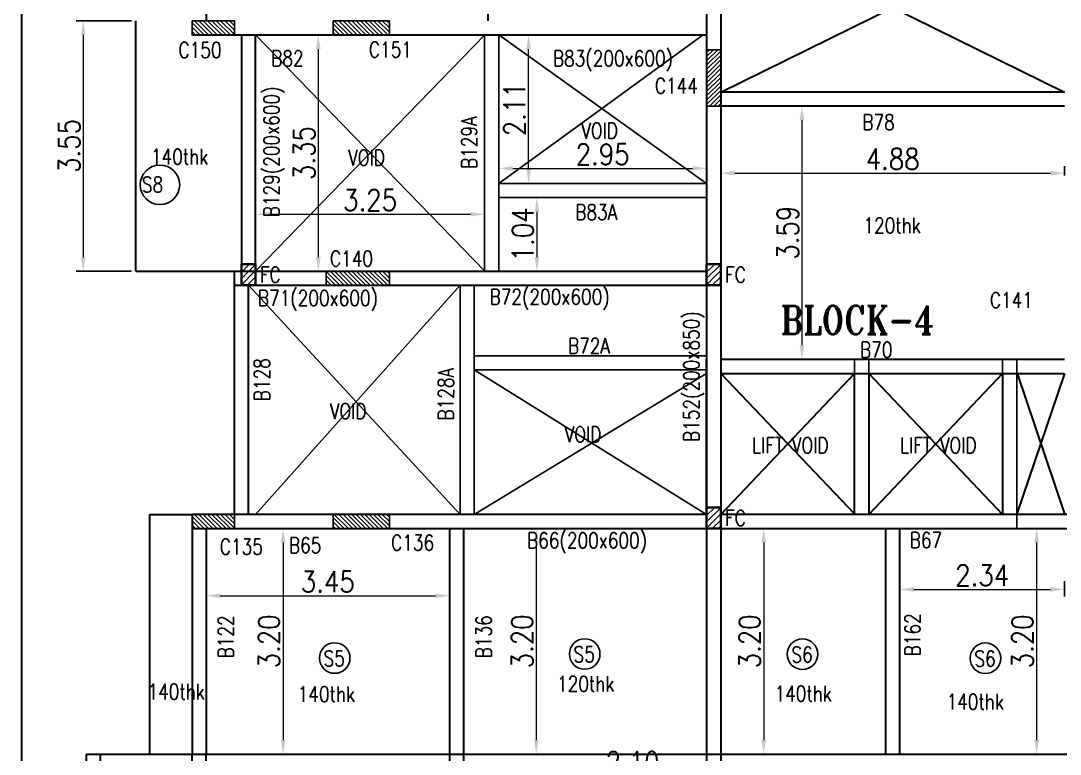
# Model space of a CAD drawing. Extents: x 461 to 37421, y -8279 to -202.
# Drawn here: x 36980.92 to 36995.66, y -8231.34 to -8220.94 of the extents above; entities that cross this region are included whole.
import ezdxf

# ---------------------------------------------------------------- set-up
doc = ezdxf.new("R2010")
doc.units = 0
doc.header["$MEASUREMENT"] = 0
doc.header["$PDMODE"] = 34
doc.header["$PDSIZE"] = 0.2
for name, color, linetype in [('COLNO', 4, 'Continuous'), ('DIM', 253, 'Continuous'), ('FLAT NOS', 4, 'Continuous'), ('K-col', 1, 'Continuous'), ('WAL', 5, 'Continuous')]:
    doc.layers.add(name, color=color, linetype=linetype)
doc.layers.add('DIMENSIONS', color=71, linetype='Continuous', lineweight=13)
doc.layers.add('k-beam', color=6, linetype='Continuous', lineweight=30)
doc.styles.add('RS', font='ROMANS.shx', dxfattribs={"width": 0.85})
doc.styles.add('RT', font='ROMANT.shx')
doc.dimstyles.new('DIM1', dxfattribs={"dimtxt": 0.3, "dimasz": 0.2, "dimexe": 0.1, "dimexo": 0.0625, "dimgap": 0.05, "dimtad": 1, "dimzin": 0, "dimdsep": 46, "dimtxsty": 'RS', "dimcen": 0.09, "dimclrd": 256, "dimclre": 256, "dimclrt": 12, "dimaunit": 1, "dimadec": 3, "dimazin": 0, "dimtfac": 1, "dimtofl": 0, "dimtmove": 2, "dimatfit": 3, "dimfxl": 1, "dimtolj": 1, "dimtzin": 0, "dimlwd": -1, "dimarcsym": 0})

# ---------------------------------------------------------------- blocks, each defined once
blk = doc.blocks.new('fsdfsdf')
h = blk.add_hatch()
h.set_pattern_fill('ANSI31', color=1, scale=0.5)
h.set_pattern_definition([(45, (-6.6, 0), (-0.04419417382, 0.04419417382), [])])
h.paths.add_polyline_path([(37094.654, -7948.111), (37094.454, -7948.111), (37094.454, -7948.411), (37094.654, -7948.411)])
h = blk.add_hatch()
h.set_pattern_fill('ANSI31', color=1, scale=0.5)
h.paths.add_polyline_path([(37101.054, -7948.411), (37101.254, -7948.411), (37101.254, -7948.111), (37101.054, -7948.111)])
h = blk.add_hatch()
h.set_pattern_fill('ANSI31', color=1, scale=0.5)
h.set_pattern_definition([(45, (5e-06, -3.45), (-0.04419417382, 0.04419417382), [])])
h.paths.add_polyline_path([(37101.254, -7951.561), (37101.054, -7951.561), (37101.054, -7951.861), (37101.254, -7951.861)])
at = {"layer": 'K-col'}
h = blk.add_hatch(dxfattribs=at)
h.set_pattern_fill('ANSI31', color=256, scale=0.35, angle=-90, style=0)
h.set_pattern_definition([(315, (45299.979496, 29436.4612), (0.030935921677, 0.030935921677), [])])
h.paths.add_polyline_path([(37094.354, -7944.861), (37094.354, -7944.661), (37093.754, -7944.661), (37093.754, -7944.861)])
h = blk.add_hatch(dxfattribs=at)
h.set_pattern_fill('ANSI31', color=256, scale=0.35, angle=-90, style=0)
h.set_pattern_definition([(315, (45301.977792, 29430.692835), (0.030935921677, 0.030935921677), [])])
h.paths.add_polyline_path([(37096.554, -7944.861), (37096.554, -7944.661), (37095.754, -7944.661), (37095.754, -7944.861)])
h = blk.add_hatch(dxfattribs=at)
h.set_pattern_fill('ANSI31', color=256, scale=0.35, style=0)
h.set_pattern_definition([(45, (-274.299976, 260.352537), (-0.030935921677, 0.030935921677), [])])
h.paths.add_polyline_path([(37101.254, -7945.071), (37101.054, -7945.071), (37101.054, -7945.871), (37101.254, -7945.871)])
h = blk.add_hatch(dxfattribs=at)
h.set_pattern_fill('ANSI31', color=256, scale=0.35, angle=-90, style=0)
h.set_pattern_definition([(315, (-264.380797, 256.028), (0.030935921677, 0.030935921677), [])])
h.paths.add_polyline_path([(37096.329, -7948.411), (37096.329, -7948.211), (37095.879, -7948.211), (37095.879, -7948.411)])
h.paths.add_polyline_path([(37095.879, -7948.411), (37095.879, -7948.211), (37095.715, -7948.211, -0.067586), (37095.729, -7948.311, -0.067586), (37095.715, -7948.411)])
h.paths.add_polyline_path([(37095.654, -7948.411), (37095.715, -7948.411, 0.067586), (37095.729, -7948.311, 0.067586), (37095.715, -7948.211), (37095.654, -7948.211)])
h.paths.add_polyline_path([(37096.479, -7948.311, -0.067586), (37096.493, -7948.211), (37096.329, -7948.211), (37096.329, -7948.411), (37096.493, -7948.411, -0.067586)])
h.paths.add_polyline_path([(37096.554, -7948.211), (37096.493, -7948.211, 0.067586), (37096.479, -7948.311, 0.067586), (37096.493, -7948.411), (37096.554, -7948.411)])
h = blk.add_hatch(dxfattribs=at)
h.set_pattern_fill('ANSI31', color=256, scale=0.35, angle=-90, style=0)
h.set_pattern_definition([(315, (45299.979496, 29429.4612), (0.030935921677, 0.030935921677), [])])
h.paths.add_polyline_path([(37094.354, -7951.861), (37094.354, -7951.661), (37093.754, -7951.661), (37093.754, -7951.861)])
h = blk.add_hatch(dxfattribs=at)
h.set_pattern_fill('ANSI31', color=256, scale=0.35, angle=-90, style=0)
h.set_pattern_definition([(315, (45301.977792, 29423.692835), (0.030935921677, 0.030935921677), [])])
h.paths.add_polyline_path([(37096.554, -7951.861), (37096.554, -7951.661), (37095.754, -7951.661), (37095.754, -7951.861)])
for p, q in [((37094.654, -7944.861), (37097.906, -7948.211)), ((37097.904, -7944.865), (37094.654, -7948.211)), ((37101.054, -7946.969), (37098.104, -7944.861)), ((37101.004, -7944.861), (37098.105, -7946.969)), ((37094.554, -7948.411), (37097.556, -7951.661)), ((37097.556, -7948.411), (37094.654, -7951.661)), ((37097.756, -7949.611), (37101.054, -7951.661)), ((37101.054, -7949.661), (37097.756, -7951.661))]:
    blk.add_line(p, q)
at = {"color": 3}
for p, q in [((37097.904, -7944.861), (37097.904, -7948.211)), ((37098.104, -7944.861), (37098.104, -7948.211)), ((37101.054, -7946.969), (37098.105, -7946.969)), ((37101.054, -7947.169), (37098.105, -7947.169)), ((37097.556, -7948.411), (37097.556, -7951.661)), ((37097.756, -7948.411), (37097.756, -7951.661)), ((37101.054, -7949.411), (37097.756, -7949.411)), ((37101.054, -7949.611), (37097.756, -7949.611))]:
    blk.add_line(p, q, dxfattribs=at)
at = {"color": 3, "lineweight": 40}
for points in [[(37094.454, -7948.411), (37094.654, -7948.411), (37094.654, -7948.111), (37094.454, -7948.111)], [(37101.054, -7951.861), (37101.254, -7951.861), (37101.254, -7951.561), (37101.054, -7951.561)]]:
    blk.add_lwpolyline(points, close=True, dxfattribs=at)
at = {"color": 1, "lineweight": 40}
for points in [[(37094.454, -7948.411), (37094.654, -7948.411), (37094.654, -7948.111), (37094.454, -7948.111)], [(37101.054, -7948.411), (37101.254, -7948.411), (37101.254, -7948.111), (37101.054, -7948.111)], [(37101.054, -7951.861), (37101.254, -7951.861), (37101.254, -7951.561), (37101.054, -7951.561)]]:
    blk.add_lwpolyline(points, close=True, dxfattribs=at)
for centre, radius in [((37093.298, -7946.987), 0.28), ((37099.324, -7953.64), 0.217), ((37102.414, -7953.643), 0.217), ((37095.777, -7953.697), 0.217), ((37105.009, -7953.701), 0.217)]:
    blk.add_circle(centre, radius)
at = {"layer": 'k-beam'}
for p, q in [((37101.054, -7934.161), (37101.054, -7949.661)), ((37101.254, -7934.161), (37101.254, -7949.661)), ((37097.954, -7944.661), (37097.954, -7938.261)), ((37093.954, -7941.461), (37093.954, -7944.661)), ((37101.254, -7945.671), (37106.134, -7943.269)), ((37101.254, -7943.272), (37106.134, -7945.671)), ((37092.954, -7948.211), (37092.954, -7944.661)), ((37093.754, -7944.861), (37101.054, -7944.861)), ((37094.454, -7944.861), (37094.454, -7948.211)), ((37094.654, -7948.211), (37094.654, -7944.861)), ((37106.134, -7945.671), (37101.254, -7945.671)), ((37106.134, -7945.871), (37101.254, -7945.871)), ((37092.954, -7948.211), (37094.454, -7948.211)), ((37094.354, -7951.661), (37094.354, -7948.211)), ((37094.454, -7948.211), (37101.054, -7948.211)), ((37094.354, -7948.411), (37101.054, -7948.411)), ((37094.554, -7951.661), (37094.554, -7948.411)), ((37101.054, -7949.461), (37101.054, -7968.711)), ((37101.054, -7951.661), (37101.054, -7949.461)), ((37101.254, -7949.461), (37101.254, -7968.711)), ((37101.254, -7949.461), (37106.134, -7949.461)), ((37101.254, -7949.661), (37106.134, -7949.661)), ((37101.254, -7949.661), (37101.254, -7951.661)), ((37101.254, -7949.661), (37103.154, -7951.651)), ((37103.154, -7949.661), (37101.254, -7951.661)), ((37103.154, -7951.651), (37103.154, -7949.661)), ((37103.354, -7949.661), (37103.354, -7951.661)), ((37103.354, -7949.661), (37105.254, -7951.661)), ((37105.254, -7949.661), (37103.354, -7951.661)), ((37105.254, -7949.661), (37105.254, -7951.661)), ((37106.134, -7949.661), (37105.454, -7951.651)), ((37105.458, -7949.661), (37106.134, -7951.651)), ((37093.154, -7955.061), (37093.154, -7951.661)), ((37093.154, -7951.661), (37093.754, -7951.661)), ((37101.054, -7951.661), (37093.754, -7951.661)), ((37093.754, -7951.661), (37093.754, -7955.061)), ((37113.634, -7951.661), (37101.254, -7951.661)), ((37093.754, -7951.861), (37101.054, -7951.861)), ((37093.954, -7951.861), (37093.954, -7955.061)), ((37097.406, -7951.861), (37097.406, -7955.061)), ((37097.606, -7951.861), (37097.606, -7955.061)), ((37101.254, -7951.861), (37113.634, -7951.861)), ((37103.594, -7951.861), (37103.594, -7955.061)), ((37103.794, -7955.061), (37103.794, -7951.861)), ((37092.254, -7961.861), (37092.254, -7955.061)), ((37092.254, -7955.061), (37115.134, -7955.061)), ((37092.454, -7958.361), (37092.454, -7955.061)), ((37093.754, -7961.661), (37093.754, -7955.061)), ((37093.954, -7961.661), (37093.954, -7955.061))]:
    blk.add_line(p, q, dxfattribs=at)
at = {"layer": 'k-beam', "color": 3}
for p, q in [((37097.406, -7955.061), (37097.406, -7958.361)), ((37097.606, -7955.061), (37097.606, -7958.361))]:
    blk.add_line(p, q, dxfattribs=at)
at = {"layer": 'K-col'}
for points in [[(37093.754, -7944.661), (37093.754, -7944.861), (37094.354, -7944.861), (37094.354, -7944.661)], [(37095.754, -7944.661), (37095.754, -7944.861), (37096.554, -7944.861), (37096.554, -7944.661)], [(37101.054, -7945.871), (37101.254, -7945.871), (37101.254, -7945.071), (37101.054, -7945.071)], [(37095.654, -7948.211), (37095.654, -7948.411), (37096.554, -7948.411), (37096.554, -7948.211)], [(37093.754, -7951.661), (37093.754, -7951.861), (37094.354, -7951.861), (37094.354, -7951.661)], [(37095.754, -7951.661), (37095.754, -7951.861), (37096.554, -7951.861), (37096.554, -7951.661)]]:
    blk.add_lwpolyline(points, close=True, dxfattribs=at)
at = {"layer": 'WAL'}
for p, q in [((37101.054, -7949.461), (37101.054, -7951.861)), ((37101.254, -7951.661), (37101.254, -7949.461)), ((37105.454, -7949.461), (37101.254, -7949.461)), ((37103.154, -7951.661), (37103.154, -7949.461)), ((37103.354, -7951.661), (37103.354, -7949.461)), ((37105.254, -7951.661), (37105.254, -7949.461)), ((37105.454, -7951.861), (37105.454, -7949.461)), ((37105.454, -7949.661), (37101.254, -7949.661)), ((37103.154, -7951.661), (37101.254, -7951.661)), ((37105.254, -7951.665), (37101.254, -7951.664)), ((37105.254, -7951.661), (37103.354, -7951.661)), ((37105.454, -7951.861), (37101.254, -7951.861))]:
    blk.add_line(p, q, dxfattribs=at)
at = {"layer": 'COLNO', "lineweight": -3, "style": 'RS', "width": 0.8}
for s, p in [('C150', (37093.561, -7945.185)), ('C151', (37096.263, -7945.18)), ('C144', (37100.32, -7945.693)), ('C140', (37095.71, -7948.143)), ('C141', (37105.074, -7948.732)), ('LIFT VOID', (37101.699, -7950.791)), ('LIFT VOID', (37103.799, -7950.791)), ('C136', (37096.577, -7952.172)), ('C135', (37094.147, -7952.228))]:
    blk.add_text(s, height=0.22, rotation=359.9918, dxfattribs=at).set_placement(p)
at = {"layer": 'COLNO', "color": 3, "lineweight": -3, "style": 'RS', "width": 0.8}
for s, rotation, p in [('B83(200x600)', 359.9918, (37098.873, -7945.304)), ('B82', 359.9918, (37094.876, -7945.304)), ('B129(200x600)', 89.9918, (37094.99, -7947.448)), ('B129A', 89.9918, (37097.796, -7946.763)), ('B78', 359.9918, (37103.263, -7946.209)), ('VOID', 359.9918, (37099.276, -7946.329)), ('140thk', 359.9918, (37093.17, -7946.698)), ('VOID', 359.9918, (37095.97, -7946.712)), ('B83A', 359.9918, (37099.19, -7947.484)), ('120thk', 359.9918, (37103.279, -7947.673)), ('B71(200x600)', 359.9918, (37094.687, -7948.702)), ('B72(200x600)', 359.9918, (37097.975, -7948.685)), ('B152(200x850)', 89.9918, (37100.948, -7950.635)), ('B72A', 359.9918, (37099.087, -7949.381)), ('B70', 359.9918, (37103.231, -7949.435)), ('B128', 89.9918, (37094.855, -7950.056)), ('B128A', 89.9918, (37097.465, -7950.33)), ('VOID', 359.9918, (37095.709, -7950.306)), ('VOID', 359.9918, (37099.041, -7950.636)), ('B66(200x600)', 359.9918, (37098.506, -7952.139)), ('B67', 359.9918, (37103.936, -7952.134)), ('B65', 359.9918, (37095.127, -7952.208)), ('B122', 89.9918, (37094.343, -7953.703)), ('B136', 89.9918, (37098.001, -7953.702)), ('B162', 89.9918, (37104.086, -7953.674)), ('120thk', 359.9918, (37098.932, -7954.174)), ('140thk', 359.9918, (37093.121, -7954.284)), ('140thk', 359.9918, (37095.252, -7954.319)), ('140thk', 359.9918, (37102.017, -7954.312)), ('140thk', 359.9918, (37104.458, -7954.427))]:
    blk.add_text(s, height=0.22, rotation=rotation, dxfattribs=at).set_placement(p)
at = {"layer": 'COLNO', "color": 1, "lineweight": -3, "style": 'RS', "width": 0.8}
for s, p in [('S8', (37093.042, -7947.093)), ('FC', (37094.717, -7948.372)), ('FC', (37101.317, -7948.372)), ('FC', (37101.317, -7951.822)), ('S5', (37095.62, -7953.813)), ('S5', (37099.167, -7953.755)), ('S6', (37102.257, -7953.759)), ('S6', (37104.853, -7953.816))]:
    blk.add_text(s, height=0.22, rotation=359.9918, dxfattribs=at).set_placement(p)
at = {"layer": 'WAL', "color": 12, "style": 'RT', "width": 0.85}
blk.add_text('BLOCK-4', height=0.4, dxfattribs=at).set_placement((37102.102, -7949.104))
blk = doc.blocks.new('*D2367')
at = {"layer": 'Defpoints', "color": 0, "lineweight": 30, "transparency": 16777216}
for p in [(36984.246, -8223.502, 0), (36987.496, -8223.502, 0), (36987.496, -8223.679)]:
    blk.add_point(p, dxfattribs=at)
at = {"layer": 'DIMENSIONS', "lineweight": -2, "transparency": 16777216}
for p, q in [((36984.246, -8223.564), (36984.246, -8223.779)), ((36987.496, -8223.564), (36987.496, -8223.779))]:
    blk.add_line(p, q, dxfattribs=at)
at = {"layer": 'DIMENSIONS', "transparency": 16777216}
blk.add_line((36984.446, -8223.679), (36987.296, -8223.679), dxfattribs=at)
at = {"layer": 'DIMENSIONS', "lineweight": 30, "transparency": 16777216}
for points in [[(36984.446, -8223.646), (36984.446, -8223.712), (36984.246, -8223.679)], [(36987.296, -8223.646), (36987.296, -8223.712), (36987.496, -8223.679)]]:
    blk.add_solid(points, dxfattribs=at)
at = {"layer": 'DIMENSIONS', "color": 12, "lineweight": 30, "transparency": 16777216, "insert": (36985.871, -8223.479), "char_height": 0.3, "attachment_point": 5, "style": 'RS'}
blk.add_mtext('\\A1;3.25', dxfattribs=at)
blk = doc.blocks.new('*D2368')
at = {"layer": 'Defpoints', "color": 0, "lineweight": 30, "transparency": 16777216}
for p in [(36988.347, -8223.443, 0), (36988.238, -8224.486), (36988.347, -8224.486, 0)]:
    blk.add_point(p, dxfattribs=at)
at = {"layer": 'DIMENSIONS', "lineweight": -2, "transparency": 16777216}
for p, q in [((36988.284, -8223.443), (36988.138, -8223.443)), ((36988.284, -8224.486), (36988.138, -8224.486))]:
    blk.add_line(p, q, dxfattribs=at)
at = {"layer": 'DIMENSIONS', "transparency": 16777216}
blk.add_line((36988.238, -8223.643), (36988.238, -8224.286), dxfattribs=at)
at = {"layer": 'DIMENSIONS', "lineweight": 30, "transparency": 16777216}
for points in [[(36988.205, -8223.643), (36988.272, -8223.643), (36988.238, -8223.443)], [(36988.205, -8224.286), (36988.272, -8224.286), (36988.238, -8224.486)]]:
    blk.add_solid(points, dxfattribs=at)
at = {"layer": 'DIMENSIONS', "color": 12, "lineweight": 30, "transparency": 16777216, "insert": (36988.038, -8223.965), "char_height": 0.3, "attachment_point": 5, "rotation": 90, "style": 'RS'}
blk.add_mtext('\\A1;1.04', dxfattribs=at)
blk = doc.blocks.new('*D2369')
at = {"layer": 'Defpoints', "color": 0, "lineweight": 30, "transparency": 16777216}
for p in [(36988.121, -8221.136), (36988.238, -8221.136, 0), (36988.238, -8223.243, 0)]:
    blk.add_point(p, dxfattribs=at)
at = {"layer": 'DIMENSIONS', "lineweight": -2, "transparency": 16777216}
for p, q in [((36988.176, -8221.136), (36988.021, -8221.136)), ((36988.176, -8223.243), (36988.021, -8223.243))]:
    blk.add_line(p, q, dxfattribs=at)
at = {"layer": 'DIMENSIONS', "transparency": 16777216}
blk.add_line((36988.121, -8223.043), (36988.121, -8221.336), dxfattribs=at)
at = {"layer": 'DIMENSIONS', "lineweight": 30, "transparency": 16777216}
for points in [[(36988.087, -8221.336), (36988.154, -8221.336), (36988.121, -8221.136)], [(36988.087, -8223.043), (36988.154, -8223.043), (36988.121, -8223.243)]]:
    blk.add_solid(points, dxfattribs=at)
at = {"layer": 'DIMENSIONS', "color": 12, "lineweight": 30, "transparency": 16777216, "insert": (36987.921, -8222.19), "char_height": 0.3, "attachment_point": 5, "rotation": 90, "style": 'RS'}
blk.add_mtext('\\A1;2.11', dxfattribs=at)
blk = doc.blocks.new('*D2370')
at = {"layer": 'Defpoints', "color": 0, "lineweight": 30, "transparency": 16777216}
for p in [(36985.136, -8221.136, 0), (36985.136, -8224.486, 0), (36985.136, -8224.486)]:
    blk.add_point(p, dxfattribs=at)
at = {"layer": 'DIMENSIONS', "lineweight": -2, "transparency": 16777216}
for p, q in [((36985.074, -8221.136), (36985.036, -8221.136)), ((36985.074, -8224.486), (36985.036, -8224.486))]:
    blk.add_line(p, q, dxfattribs=at)
at = {"layer": 'DIMENSIONS', "transparency": 16777216}
blk.add_line((36985.136, -8221.336), (36985.136, -8224.286), dxfattribs=at)
at = {"layer": 'DIMENSIONS', "lineweight": 30, "transparency": 16777216}
for points in [[(36985.103, -8221.336), (36985.17, -8221.336), (36985.136, -8221.136)], [(36985.103, -8224.286), (36985.17, -8224.286), (36985.136, -8224.486)]]:
    blk.add_solid(points, dxfattribs=at)
at = {"layer": 'DIMENSIONS', "color": 12, "lineweight": 30, "transparency": 16777216, "insert": (36984.936, -8222.811), "char_height": 0.3, "attachment_point": 5, "rotation": 90, "style": 'RS'}
blk.add_mtext('\\A1;3.35', dxfattribs=at)
blk = doc.blocks.new('*D2371')
at = {"layer": 'Defpoints', "color": 0, "lineweight": 30, "transparency": 16777216}
for p in [(36982.546, -8220.936, 0), (36981.801, -8224.486), (36982.546, -8224.486, 0)]:
    blk.add_point(p, dxfattribs=at)
at = {"layer": 'DIMENSIONS', "lineweight": -2, "transparency": 16777216}
for p, q in [((36982.484, -8220.936), (36981.701, -8220.936)), ((36982.484, -8224.486), (36981.701, -8224.486))]:
    blk.add_line(p, q, dxfattribs=at)
at = {"layer": 'DIMENSIONS', "transparency": 16777216}
blk.add_line((36981.801, -8221.136), (36981.801, -8224.286), dxfattribs=at)
at = {"layer": 'DIMENSIONS', "lineweight": 30, "transparency": 16777216}
for points in [[(36981.768, -8221.136), (36981.834, -8221.136), (36981.801, -8220.936)], [(36981.768, -8224.286), (36981.834, -8224.286), (36981.801, -8224.486)]]:
    blk.add_solid(points, dxfattribs=at)
at = {"layer": 'DIMENSIONS', "color": 12, "lineweight": 30, "transparency": 16777216, "insert": (36981.601, -8222.711), "char_height": 0.3, "attachment_point": 5, "rotation": 90, "style": 'RS'}
blk.add_mtext('\\A1;3.55', dxfattribs=at)
blk = doc.blocks.new('*D2372')
at = {"layer": 'Defpoints', "color": 0, "lineweight": 30, "transparency": 16777216}
for p in [(36987.696, -8222.879, 0), (36990.646, -8222.879, 0), (36990.646, -8223.029)]:
    blk.add_point(p, dxfattribs=at)
at = {"layer": 'DIMENSIONS', "lineweight": -2, "transparency": 16777216}
for p, q in [((36987.696, -8222.941), (36987.696, -8223.129)), ((36990.646, -8222.941), (36990.646, -8223.129))]:
    blk.add_line(p, q, dxfattribs=at)
at = {"layer": 'DIMENSIONS', "transparency": 16777216}
blk.add_line((36987.896, -8223.029), (36990.446, -8223.029), dxfattribs=at)
at = {"layer": 'DIMENSIONS', "lineweight": 30, "transparency": 16777216}
for points in [[(36987.896, -8222.995), (36987.896, -8223.062), (36987.696, -8223.029)], [(36990.446, -8222.995), (36990.446, -8223.062), (36990.646, -8223.029)]]:
    blk.add_solid(points, dxfattribs=at)
at = {"layer": 'DIMENSIONS', "color": 12, "lineweight": 30, "transparency": 16777216, "insert": (36989.171, -8222.829), "char_height": 0.3, "attachment_point": 5, "style": 'RS'}
blk.add_mtext('\\A1;2.95', dxfattribs=at)
blk = doc.blocks.new('*D2373')
at = {"layer": 'Defpoints', "color": 0, "lineweight": 30, "transparency": 16777216}
for p in [(36995.726, -8223.097), (36990.846, -8223.191, 0), (36995.726, -8223.191, 0)]:
    blk.add_point(p, dxfattribs=at)
at = {"layer": 'DIMENSIONS', "lineweight": -2, "transparency": 16777216}
for p, q in [((36990.846, -8223.128), (36990.846, -8222.997)), ((36995.726, -8223.128), (36995.726, -8222.997))]:
    blk.add_line(p, q, dxfattribs=at)
at = {"layer": 'DIMENSIONS', "transparency": 16777216}
blk.add_line((36991.046, -8223.097), (36995.526, -8223.097), dxfattribs=at)
at = {"layer": 'DIMENSIONS', "lineweight": 30, "transparency": 16777216}
for points in [[(36991.046, -8223.063), (36991.046, -8223.13), (36990.846, -8223.097)], [(36995.526, -8223.063), (36995.526, -8223.13), (36995.726, -8223.097)]]:
    blk.add_solid(points, dxfattribs=at)
at = {"layer": 'DIMENSIONS', "color": 12, "lineweight": 30, "transparency": 16777216, "insert": (36993.286, -8222.897), "char_height": 0.3, "attachment_point": 5, "style": 'RS'}
blk.add_mtext('\\A1;4.88', dxfattribs=at)
blk = doc.blocks.new('*D2374')
at = {"layer": 'Defpoints', "color": 0, "lineweight": 30, "transparency": 16777216}
for p in [(36992.005, -8222.146, 0), (36991.998, -8225.736), (36992.005, -8225.736, 0)]:
    blk.add_point(p, dxfattribs=at)
at = {"layer": 'DIMENSIONS', "lineweight": -2, "transparency": 16777216}
for p, q in [((36991.942, -8222.146), (36991.898, -8222.146)), ((36991.942, -8225.736), (36991.898, -8225.736))]:
    blk.add_line(p, q, dxfattribs=at)
at = {"layer": 'DIMENSIONS', "transparency": 16777216}
blk.add_line((36991.998, -8222.346), (36991.998, -8225.536), dxfattribs=at)
at = {"layer": 'DIMENSIONS', "lineweight": 30, "transparency": 16777216}
for points in [[(36991.965, -8222.346), (36992.032, -8222.346), (36991.998, -8222.146)], [(36991.965, -8225.536), (36992.032, -8225.536), (36991.998, -8225.736)]]:
    blk.add_solid(points, dxfattribs=at)
at = {"layer": 'DIMENSIONS', "color": 12, "lineweight": 30, "transparency": 16777216, "insert": (36991.798, -8223.941), "char_height": 0.3, "attachment_point": 5, "rotation": 90, "style": 'RS'}
blk.add_mtext('\\A1;3.59', dxfattribs=at)
blk = doc.blocks.new('*D2404')
at = {"layer": 'Defpoints', "color": 0, "lineweight": 30, "transparency": 16777216}
for p in [(36993.386, -8228.821, 0), (36995.726, -8228.821, 0), (36995.726, -8228.999)]:
    blk.add_point(p, dxfattribs=at)
at = {"layer": 'DIMENSIONS', "lineweight": -2, "transparency": 16777216}
for p, q in [((36993.386, -8228.883), (36993.386, -8229.099)), ((36995.726, -8228.883), (36995.726, -8229.099))]:
    blk.add_line(p, q, dxfattribs=at)
at = {"layer": 'DIMENSIONS', "transparency": 16777216}
blk.add_line((36993.586, -8228.999), (36995.526, -8228.999), dxfattribs=at)
at = {"layer": 'DIMENSIONS', "lineweight": 30, "transparency": 16777216}
for points in [[(36993.586, -8228.965), (36993.586, -8229.032), (36993.386, -8228.999)], [(36995.526, -8228.965), (36995.526, -8229.032), (36995.726, -8228.999)]]:
    blk.add_solid(points, dxfattribs=at)
at = {"layer": 'DIMENSIONS', "color": 12, "lineweight": 30, "transparency": 16777216, "insert": (36994.556, -8228.799), "char_height": 0.3, "attachment_point": 5, "style": 'RS'}
blk.add_mtext('\\A1;2.34', dxfattribs=at)
blk = doc.blocks.new('*D2405')
at = {"layer": 'Defpoints', "color": 0, "lineweight": 30, "transparency": 16777216}
for p in [(36995.224, -8228.136, 0), (36995.224, -8231.336, 0), (36995.328, -8231.336)]:
    blk.add_point(p, dxfattribs=at)
at = {"layer": 'DIMENSIONS', "lineweight": -2, "transparency": 16777216}
for p, q in [((36995.286, -8228.136), (36995.428, -8228.136)), ((36995.286, -8231.336), (36995.428, -8231.336))]:
    blk.add_line(p, q, dxfattribs=at)
at = {"layer": 'DIMENSIONS', "transparency": 16777216}
blk.add_line((36995.328, -8228.336), (36995.328, -8231.136), dxfattribs=at)
at = {"layer": 'DIMENSIONS', "lineweight": 30, "transparency": 16777216}
for points in [[(36995.295, -8228.336), (36995.362, -8228.336), (36995.328, -8228.136)], [(36995.295, -8231.136), (36995.362, -8231.136), (36995.328, -8231.336)]]:
    blk.add_solid(points, dxfattribs=at)
at = {"layer": 'DIMENSIONS', "color": 12, "lineweight": 30, "transparency": 16777216, "insert": (36995.128, -8229.736), "char_height": 0.3, "attachment_point": 5, "rotation": 90, "style": 'RS'}
blk.add_mtext('\\A1;3.20', dxfattribs=at)
blk = doc.blocks.new('*D2406')
at = {"layer": 'Defpoints', "color": 0, "lineweight": 30, "transparency": 16777216}
for p in [(36991.393, -8228.136, 0), (36991.393, -8231.336, 0), (36991.456, -8231.336)]:
    blk.add_point(p, dxfattribs=at)
at = {"layer": 'DIMENSIONS', "lineweight": -2, "transparency": 16777216}
for p, q in [((36991.455, -8228.136), (36991.556, -8228.136)), ((36991.455, -8231.336), (36991.556, -8231.336))]:
    blk.add_line(p, q, dxfattribs=at)
at = {"layer": 'DIMENSIONS', "transparency": 16777216}
blk.add_line((36991.456, -8228.336), (36991.456, -8231.136), dxfattribs=at)
at = {"layer": 'DIMENSIONS', "lineweight": 30, "transparency": 16777216}
for points in [[(36991.422, -8228.336), (36991.489, -8228.336), (36991.456, -8228.136)], [(36991.422, -8231.136), (36991.489, -8231.136), (36991.456, -8231.336)]]:
    blk.add_solid(points, dxfattribs=at)
at = {"layer": 'DIMENSIONS', "color": 12, "lineweight": 30, "transparency": 16777216, "insert": (36991.256, -8229.736), "char_height": 0.3, "attachment_point": 5, "rotation": 90, "style": 'RS'}
blk.add_mtext('\\A1;3.20', dxfattribs=at)
blk = doc.blocks.new('*D2407')
at = {"layer": 'Defpoints', "color": 0, "lineweight": 30, "transparency": 16777216}
for p in [(36987.742, -8228.136, 0), (36987.742, -8231.336, 0), (36988.229, -8231.336)]:
    blk.add_point(p, dxfattribs=at)
at = {"layer": 'DIMENSIONS', "lineweight": -2, "transparency": 16777216}
for p, q in [((36987.804, -8228.136), (36988.329, -8228.136)), ((36987.804, -8231.336), (36988.329, -8231.336))]:
    blk.add_line(p, q, dxfattribs=at)
at = {"layer": 'DIMENSIONS', "transparency": 16777216}
blk.add_line((36988.229, -8228.336), (36988.229, -8231.136), dxfattribs=at)
at = {"layer": 'DIMENSIONS', "lineweight": 30, "transparency": 16777216}
for points in [[(36988.196, -8228.336), (36988.262, -8228.336), (36988.229, -8228.136)], [(36988.196, -8231.136), (36988.262, -8231.136), (36988.229, -8231.336)]]:
    blk.add_solid(points, dxfattribs=at)
at = {"layer": 'DIMENSIONS', "color": 12, "lineweight": 30, "transparency": 16777216, "insert": (36988.029, -8229.736), "char_height": 0.3, "attachment_point": 5, "rotation": 90, "style": 'RS'}
blk.add_mtext('\\A1;3.20', dxfattribs=at)
blk = doc.blocks.new('*D2408')
at = {"layer": 'Defpoints', "color": 0, "lineweight": 30, "transparency": 16777216}
for p in [(36983.546, -8229.089, 0), (36986.998, -8229.089, 0), (36986.998, -8229.089)]:
    blk.add_point(p, dxfattribs=at)
at = {"layer": 'DIMENSIONS', "lineweight": -2, "transparency": 16777216}
for p, q in [((36983.546, -8229.026), (36983.546, -8228.989)), ((36986.998, -8229.026), (36986.998, -8228.989))]:
    blk.add_line(p, q, dxfattribs=at)
at = {"layer": 'DIMENSIONS', "transparency": 16777216}
blk.add_line((36983.746, -8229.089), (36986.798, -8229.089), dxfattribs=at)
at = {"layer": 'DIMENSIONS', "lineweight": 30, "transparency": 16777216}
for points in [[(36983.746, -8229.055), (36983.746, -8229.122), (36983.546, -8229.089)], [(36986.798, -8229.055), (36986.798, -8229.122), (36986.998, -8229.089)]]:
    blk.add_solid(points, dxfattribs=at)
at = {"layer": 'DIMENSIONS', "color": 12, "lineweight": 30, "transparency": 16777216, "insert": (36985.272, -8228.889), "char_height": 0.3, "attachment_point": 5, "style": 'RS'}
blk.add_mtext('\\A1;3.45', dxfattribs=at)
blk = doc.blocks.new('*D2409')
at = {"layer": 'Defpoints', "color": 0, "lineweight": 30, "transparency": 16777216}
for p in [(36984.556, -8228.136, 0), (36984.556, -8231.336, 0), (36984.637, -8231.336)]:
    blk.add_point(p, dxfattribs=at)
at = {"layer": 'DIMENSIONS', "lineweight": -2, "transparency": 16777216}
for p, q in [((36984.618, -8228.136), (36984.737, -8228.136)), ((36984.618, -8231.336), (36984.737, -8231.336))]:
    blk.add_line(p, q, dxfattribs=at)
at = {"layer": 'DIMENSIONS', "transparency": 16777216}
blk.add_line((36984.637, -8228.336), (36984.637, -8231.136), dxfattribs=at)
at = {"layer": 'DIMENSIONS', "lineweight": 30, "transparency": 16777216}
for points in [[(36984.604, -8228.336), (36984.671, -8228.336), (36984.637, -8228.136)], [(36984.604, -8231.136), (36984.671, -8231.136), (36984.637, -8231.336)]]:
    blk.add_solid(points, dxfattribs=at)
at = {"layer": 'DIMENSIONS', "color": 12, "lineweight": 30, "transparency": 16777216, "insert": (36984.437, -8229.736), "char_height": 0.3, "attachment_point": 5, "rotation": 90, "style": 'RS'}
blk.add_mtext('\\A1;3.20', dxfattribs=at)
blk = doc.blocks.new('*D2416')
at = {"layer": 'Defpoints', "color": 0, "lineweight": 30, "transparency": 16777216}
for p in [(36988.546, -8231.536, 0), (36990.646, -8231.536, 0), (36990.646, -8231.65)]:
    blk.add_point(p, dxfattribs=at)
at = {"layer": 'DIMENSIONS', "lineweight": -2, "transparency": 16777216}
for p, q in [((36988.546, -8231.598), (36988.546, -8231.75)), ((36990.646, -8231.598), (36990.646, -8231.75))]:
    blk.add_line(p, q, dxfattribs=at)
at = {"layer": 'DIMENSIONS', "transparency": 16777216}
blk.add_line((36988.746, -8231.65), (36990.446, -8231.65), dxfattribs=at)
at = {"layer": 'DIMENSIONS', "lineweight": 30, "transparency": 16777216}
for points in [[(36988.746, -8231.617), (36988.746, -8231.684), (36988.546, -8231.65)], [(36990.446, -8231.617), (36990.446, -8231.684), (36990.646, -8231.65)]]:
    blk.add_solid(points, dxfattribs=at)
at = {"layer": 'DIMENSIONS', "color": 12, "lineweight": 30, "transparency": 16777216, "insert": (36989.596, -8231.45), "char_height": 0.3, "attachment_point": 5, "style": 'RS'}
blk.add_mtext('\\A1;2.10', dxfattribs=at)

msp = doc.modelspace()

# ---------------------------------------------------------------- linework, layer by layer
at = {"layer": 'DIMENSIONS', "lineweight": 30}
msp.add_lwpolyline([(36980.925, -8235.631), (37011.938, -8235.631), (37011.938, -8207.938), (36980.925, -8207.938)], close=True, dxfattribs=at)
at = {"layer": 'FLAT NOS', "lineweight": 30}
msp.add_circle((36995.726, -8234.837, 0), 44.46, dxfattribs=at)

# ---------------------------------------------------------------- block references
at = {"layer": 'DIM'}
msp.add_blockref('fsdfsdf', (-110.408, -276.275, 0), dxfattribs=at)

# ---------------------------------------------------------------- dimensions: what is measured, and where the dimension line sits
at = {"layer": 'DIMENSIONS', "lineweight": 30}
for base, p1, p2, picture, middle in [((36981.801, -8224.486), (36982.546, -8220.936, 0), (36982.546, -8224.486, 0), '*D2371', (36981.601, -8222.711)), ((36985.136, -8224.486), (36985.136, -8221.136, 0), (36985.136, -8224.486, 0), '*D2370', (36984.936, -8222.811)), ((36988.121, -8221.136), (36988.238, -8223.243, 0), (36988.238, -8221.136, 0), '*D2369', (36987.921, -8222.19)), ((36991.998, -8225.736), (36992.005, -8222.146, 0), (36992.005, -8225.736, 0), '*D2374', (36991.798, -8223.941)), ((36988.238, -8224.486), (36988.347, -8223.443, 0), (36988.347, -8224.486, 0), '*D2368', (36988.038, -8223.965)), ((36984.637, -8231.336), (36984.556, -8228.136, 0), (36984.556, -8231.336, 0), '*D2409', (36984.437, -8229.736)), ((36988.229, -8231.336), (36987.742, -8228.136, 0), (36987.742, -8231.336, 0), '*D2407', (36988.029, -8229.736)), ((36991.456, -8231.336), (36991.393, -8228.136, 0), (36991.393, -8231.336, 0), '*D2406', (36991.256, -8229.736)), ((36995.328, -8231.336), (36995.224, -8228.136, 0), (36995.224, -8231.336, 0), '*D2405', (36995.128, -8229.736))]:
    dim = msp.add_linear_dim(base=base, p1=p1, p2=p2, angle=90, dimstyle='DIM1', override={"dimpost": '\\X', "dimfxl": 0.18}, dxfattribs=at)
    dim.commit()
    dim.dimension.update_dxf_attribs({"geometry": picture, "text_midpoint": middle})
for base, p1, p2, picture, middle in [((36990.646, -8223.029), (36987.696, -8222.879, 0), (36990.646, -8222.879, 0), '*D2372', (36989.171, -8222.829)), ((36995.726, -8223.097), (36990.846, -8223.191, 0), (36995.726, -8223.191, 0), '*D2373', (36993.286, -8222.897)), ((36987.496, -8223.679), (36984.246, -8223.502, 0), (36987.496, -8223.502, 0), '*D2367', (36985.871, -8223.479)), ((36995.726, -8228.999), (36993.386, -8228.821, 0), (36995.726, -8228.821, 0), '*D2404', (36994.556, -8228.799)), ((36986.998, -8229.089), (36983.546, -8229.089, 0), (36986.998, -8229.089, 0), '*D2408', (36985.272, -8228.889)), ((36990.646, -8231.65), (36988.546, -8231.536, 0), (36990.646, -8231.536, 0), '*D2416', (36989.596, -8231.45))]:
    dim = msp.add_linear_dim(base=base, p1=p1, p2=p2, dimstyle='DIM1', override={"dimpost": '\\X', "dimfxl": 0.18}, dxfattribs=at)
    dim.commit()
    dim.dimension.update_dxf_attribs({"geometry": picture, "text_midpoint": middle})

doc.saveas('drawing.dxf')
